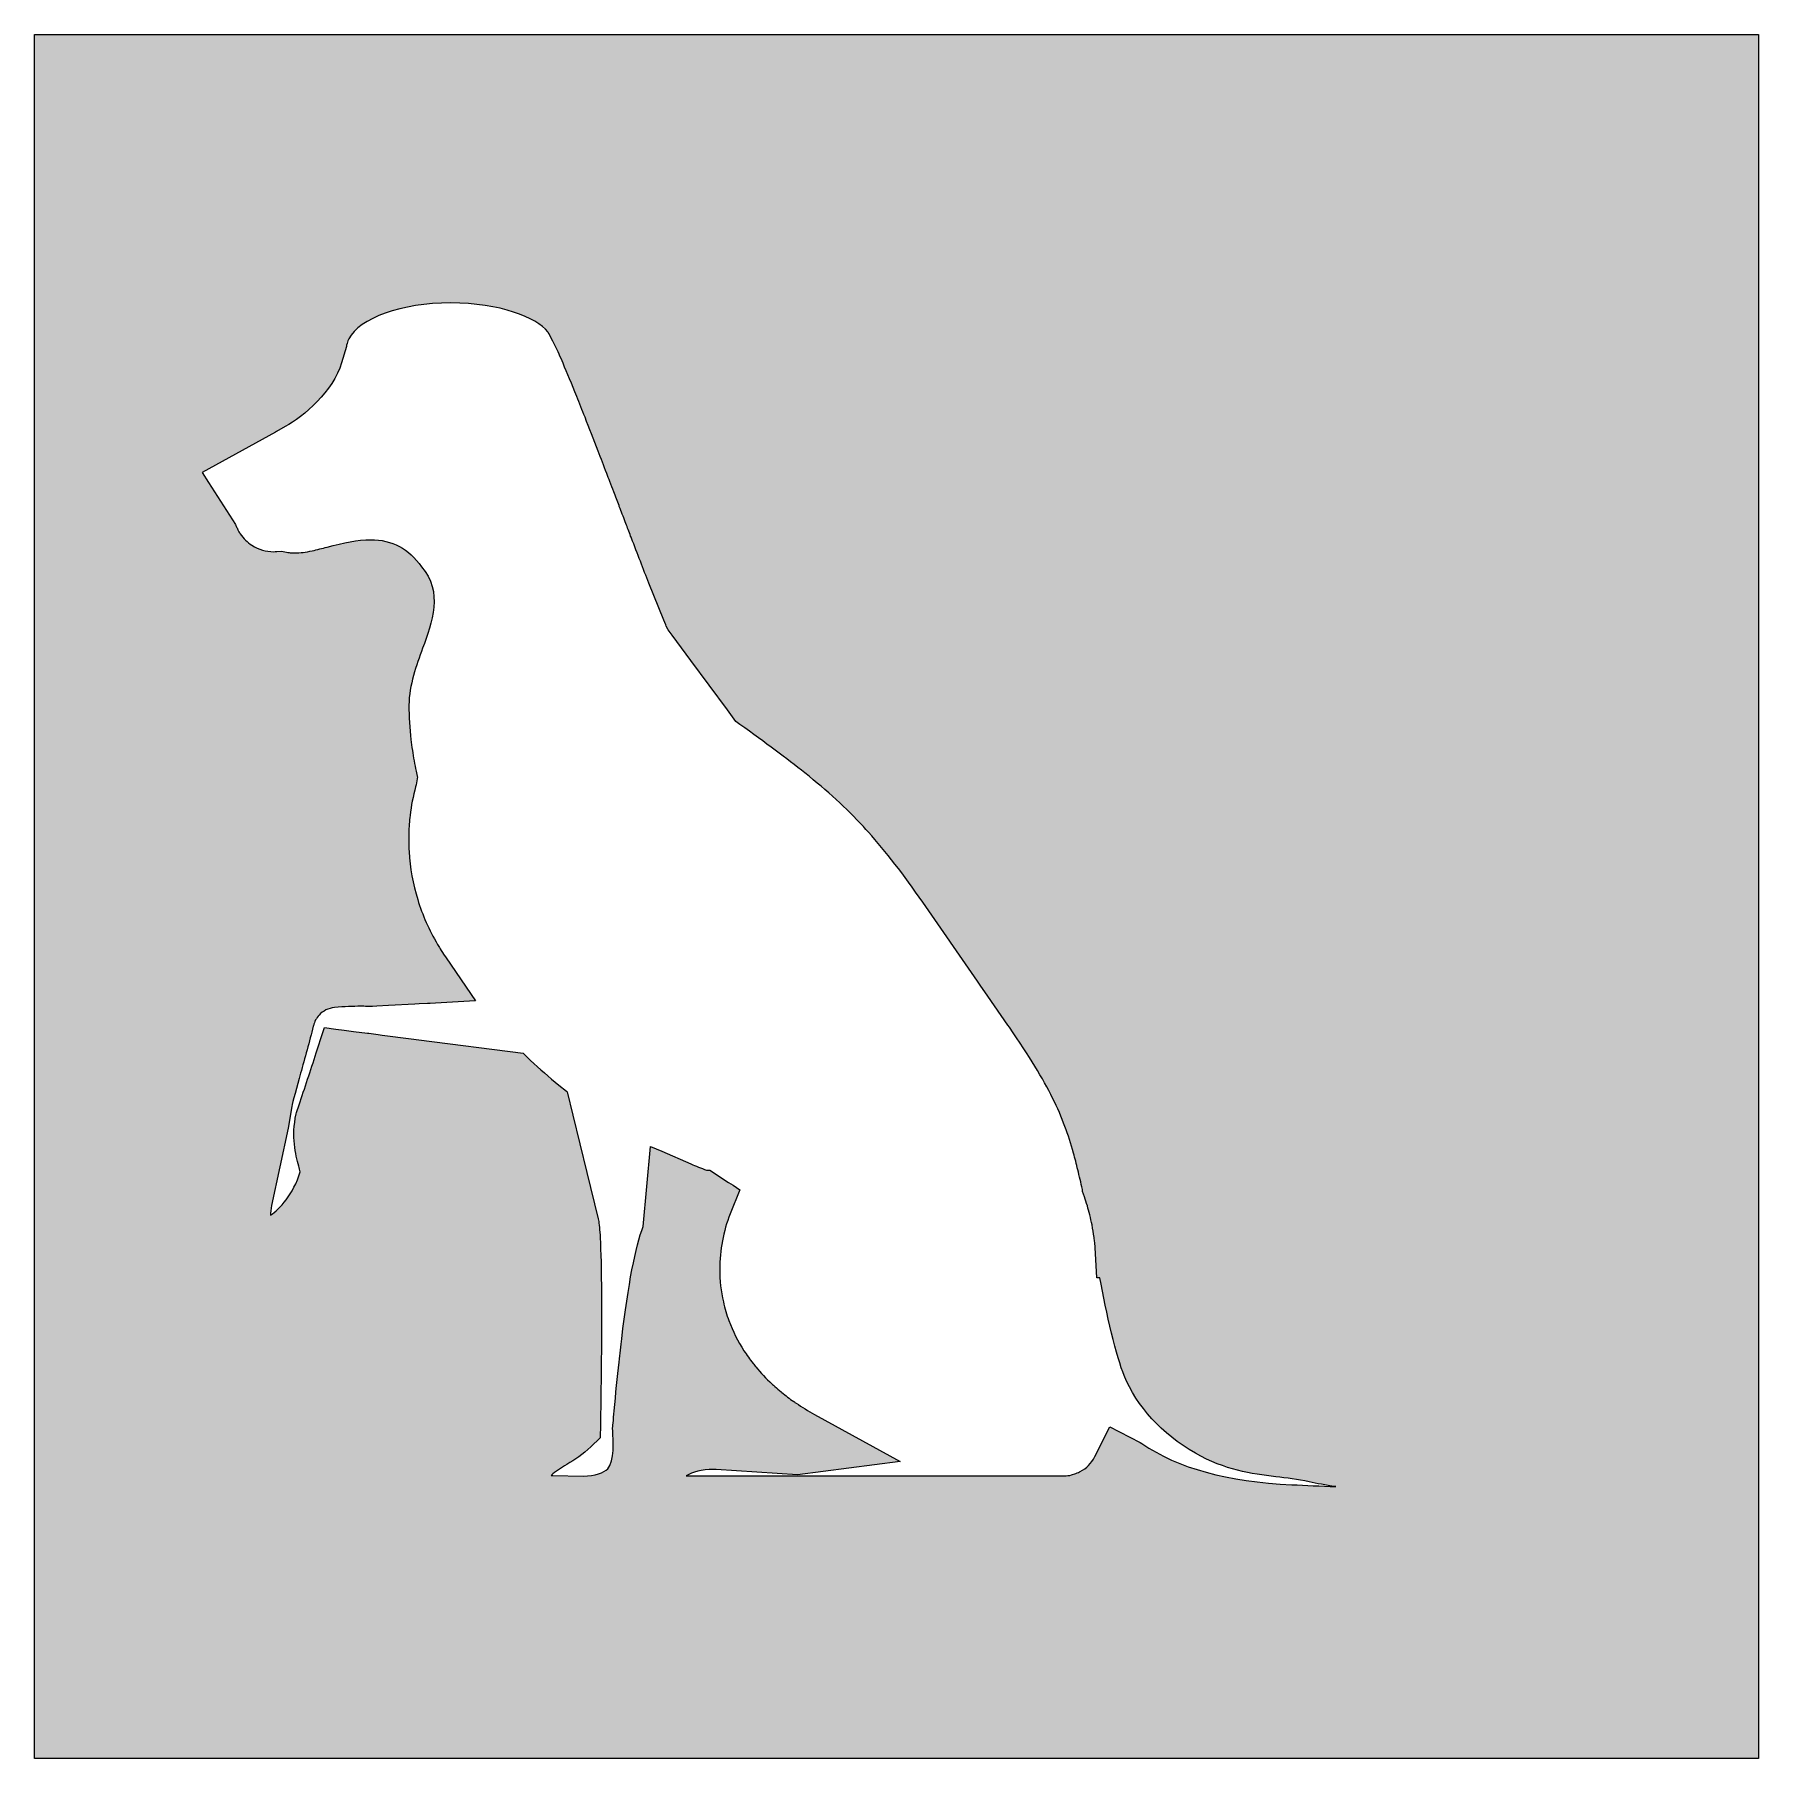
# Model space of a CAD drawing. Extents: x 259 to 1424, y -885 to -136.
# Drawn here: x 676.1 to 1000.1, y -459.6 to -135.6 of the extents above; entities that cross this region are included whole.
import ezdxf

# ---------------------------------------------------------------- set-up
doc = ezdxf.new("R2010")
doc.units = 0
doc.header["$MEASUREMENT"] = 0
doc.layers.add('Layer 1', color=7, linetype='Continuous', lineweight=0)

msp = doc.modelspace()

# ---------------------------------------------------------------- hatches: boundary and pattern name
at = {"layer": 'Layer 1', "true_color": 0x222a39, "transparency": 33554687}
h = msp.add_hatch(color=179, dxfattribs=at)
h.dxf.hatch_style = 2
edge = h.paths.add_edge_path()
edge.add_spline(control_points=[(912.45, -408.2), (900.27, -407.64), (891.05, -405.1), (884.24, -400.45), (884.24, -400.45), (883.93, -400.24), (883.93, -400.24), (883.93, -400.24), (880, -398.23), (880, -398.23), (880, -398.23), (879.93, -398.19), (879.93, -398.19), (879.93, -398.19), (878.2, -397.3), (878.2, -397.3), (878.2, -397.3), (875.41, -402.87), (875.41, -402.87), (874.71, -404.22), (873.84, -405.12), (872.67, -405.71), (872.67, -405.71), (872.53, -405.78), (872.53, -405.78), (872.53, -405.78), (872.34, -405.89), (872.34, -405.89), (872.34, -405.89), (872.1, -405.97), (872.1, -405.97), (872.1, -405.97), (871.85, -406.1), (871.85, -406.1), (871.85, -406.1), (871.02, -406.36), (871.02, -406.36), (870.57, -406.46), (870.12, -406.52), (869.66, -406.52), (869.66, -406.52), (798.59, -406.52), (798.59, -406.52), (799.79, -405.85), (801.47, -405.3), (803.71, -405.3), (803.87, -405.3), (804.04, -405.3), (804.21, -405.31), (804.21, -405.31), (819.53, -406.34), (819.53, -406.34), (819.53, -406.34), (838.78, -403.82), (838.78, -403.82), (838.78, -403.82), (822.73, -394.99), (822.73, -394.99), (821.52, -394.32), (820.36, -393.61), (819.26, -392.86), (819.11, -392.76), (818.96, -392.66), (818.81, -392.56), (818.03, -392.01), (817.28, -391.44), (816.56, -390.85), (816.51, -390.82), (816.46, -390.78), (816.42, -390.74), (816.03, -390.42), (815.64, -390.09), (815.27, -389.75), (815.08, -389.59), (814.89, -389.41), (814.7, -389.23), (813.61, -388.22), (812.61, -387.16), (811.7, -386.05), (811.51, -385.83), (811.33, -385.61), (811.16, -385.39), (810.55, -384.62), (809.98, -383.82), (809.46, -383.01), (808.3, -381.21), (807.35, -379.32), (806.62, -377.35), (806.2, -376.21), (805.85, -375.03), (805.58, -373.84), (805.13, -371.85), (804.9, -369.8), (804.9, -367.7), (804.9, -364.09), (805.56, -360.58), (806.86, -357.28), (806.86, -357.28), (808.66, -352.74), (808.66, -352.74), (808.66, -352.74), (807.4, -351.91), (807.4, -351.91), (807.4, -351.91), (806.55, -351.36), (806.55, -351.36), (806.55, -351.36), (803.07, -349.07), (803.07, -349.07), (803.07, -349.07), (802.41, -349.07), (802.41, -349.07), (801.37, -348.68), (800.4, -348.29), (799.48, -347.89), (799.48, -347.89), (794, -345.53), (794, -345.53), (794, -345.53), (791.89, -344.62), (791.89, -344.62), (791.89, -344.62), (790.5, -359.68), (790.5, -359.68), (789.06, -363.46), (787.71, -370.51), (786.48, -380.74), (786.3, -382.14), (786.14, -383.6), (785.97, -385.13), (785.66, -387.98), (785.36, -391.05), (785.06, -394.33), (784.99, -395.09), (784.93, -395.86), (784.86, -396.64), (784.84, -396.82), (784.83, -397.01), (784.81, -397.19), (784.81, -397.19), (784.77, -397.63), (784.77, -397.63), (784.77, -397.63), (784.79, -398.07), (784.79, -398.07), (784.9, -399.77), (785.14, -403.75), (783.84, -405.2), (783.12, -405.99), (781.49, -406.48), (779.24, -406.6), (779.24, -406.6), (773.54, -406.46), (773.54, -406.46), (773.42, -406.45), (773.3, -406.44), (773.19, -406.43), (774.01, -405.69), (775.06, -405.05), (776.17, -404.37), (777.61, -403.49), (779.25, -402.49), (780.68, -401.09), (780.68, -401.09), (782.45, -399.36), (782.45, -399.36), (782.45, -399.36), (782.49, -396.89), (782.49, -396.89), (782.52, -394.82), (782.55, -392.82), (782.57, -390.91), (782.64, -385.57), (782.68, -380.87), (782.68, -376.8), (782.68, -375.28), (782.68, -373.84), (782.67, -372.5), (782.64, -367.87), (782.56, -364.31), (782.43, -361.82), (782.35, -360.28), (782.24, -359.15), (782.12, -358.44), (782.12, -358.44), (782.08, -358.24), (782.08, -358.24), (782.08, -358.24), (779.94, -349.52), (779.94, -349.52), (779.94, -349.52), (777.3, -338.74), (777.3, -338.74), (777.3, -338.74), (776.23, -334.35), (776.23, -334.35), (776.23, -334.35), (776.1, -334.25), (776.1, -334.25), (776.1, -334.25), (774.65, -333.08), (774.65, -333.08), (772.81, -331.58), (771.03, -330.02), (769.36, -328.44), (769.36, -328.44), (767.94, -327.08), (767.94, -327.08), (767.94, -327.08), (748.37, -324.56), (748.37, -324.56), (748.37, -324.56), (746.93, -324.38), (746.93, -324.38), (746.93, -324.38), (741.44, -323.67), (741.44, -323.67), (741.44, -323.67), (740.7, -323.58), (740.7, -323.58), (740.7, -323.58), (738.95, -323.35), (738.95, -323.35), (738.95, -323.35), (738.73, -323.32), (738.73, -323.32), (738.73, -323.32), (736.05, -322.98), (736.05, -322.98), (736.05, -322.98), (734.3, -322.76), (734.3, -322.76), (734.3, -322.76), (732.74, -322.56), (732.74, -322.56), (732.74, -322.56), (730.6, -322.28), (730.6, -322.28), (730.6, -322.28), (730.37, -323), (730.37, -323), (730.37, -323), (729.07, -327.03), (729.07, -327.03), (728.01, -330.33), (726.88, -333.69), (725.83, -336.8), (725.83, -336.8), (725.36, -338.21), (725.36, -338.21), (725.36, -338.21), (725.3, -338.51), (725.3, -338.51), (724.32, -342.83), (725.2, -346.13), (725.78, -348.32), (725.87, -348.66), (725.99, -349.08), (726.05, -349.36), (724.78, -353.68), (722.2, -356.36), (720.49, -357.51), (720.5, -357.02), (720.54, -356.43), (720.64, -355.71), (720.64, -355.71), (723.8, -341.15), (723.8, -341.15), (723.8, -341.15), (724.47, -337.12), (724.47, -337.12), (724.61, -336.29), (725.42, -333.41), (726.13, -330.87), (726.91, -328.08), (727.79, -324.91), (728.52, -322.01), (728.53, -321.98), (728.53, -321.95), (728.54, -321.92), (728.73, -321.16), (729.1, -320.48), (729.61, -319.93), (730.35, -319.14), (731.36, -318.62), (732.47, -318.51), (734.44, -318.35), (736.01, -318.27), (737.42, -318.27), (737.61, -318.27), (737.8, -318.27), (737.99, -318.28), (738, -318.27), (738.02, -318.27), (738.03, -318.28), (738.39, -318.28), (738.75, -318.29), (739.11, -318.31), (739.11, -318.31), (739.34, -318.32), (739.34, -318.32), (739.34, -318.32), (739.67, -318.32), (739.67, -318.32), (739.67, -318.32), (740.43, -318.28), (740.43, -318.28), (740.43, -318.28), (742.65, -318.15), (742.65, -318.15), (742.65, -318.15), (747.57, -317.88), (747.57, -317.88), (747.57, -317.88), (748.44, -317.83), (748.44, -317.83), (748.44, -317.83), (749.99, -317.74), (749.99, -317.74), (749.99, -317.74), (750.47, -317.72), (750.47, -317.72), (750.47, -317.72), (751.51, -317.66), (751.51, -317.66), (751.51, -317.66), (757.89, -317.3), (757.89, -317.3), (757.89, -317.3), (758.99, -317.24), (758.99, -317.24), (758.99, -317.24), (753.5, -309.19), (753.5, -309.19), (753.5, -309.19), (753, -308.46), (753, -308.46), (752.7, -308.02), (752.43, -307.59), (752.21, -307.21), (752.21, -307.21), (751.88, -306.65), (751.88, -306.65), (750.27, -303.93), (749.02, -301.1), (748.14, -298.23), (747.24, -295.3), (746.69, -292.26), (746.52, -289.19), (746.47, -288.6), (746.45, -288), (746.45, -287.41), (746.43, -286.84), (746.44, -286.27), (746.46, -285.7), (746.49, -284.59), (746.57, -283.49), (746.7, -282.39), (746.9, -280.59), (747.26, -278.78), (747.75, -277.02), (747.75, -277.02), (747.86, -276.65), (747.86, -276.65), (747.86, -276.65), (748.08, -275.17), (748.08, -275.17), (748.08, -275.17), (748.05, -275.03), (748.05, -275.03), (748.05, -275.03), (747.85, -274.1), (747.85, -274.1), (747.56, -272.78), (747.32, -271.48), (747.13, -270.17), (747.03, -269.5), (746.94, -268.82), (746.86, -268.13), (746.61, -266.06), (746.48, -263.86), (746.48, -261.67), (746.53, -257.88), (747.88, -254.21), (749.06, -250.97), (750.81, -246.21), (752.97, -240.32), (748.85, -235.65), (746.5, -232.28), (743.29, -230.58), (739.29, -230.58), (736.82, -230.58), (734.3, -231.2), (731.11, -231.98), (730.22, -232.2), (729.27, -232.44), (728.28, -232.67), (727.08, -232.94), (726.04, -233.07), (725.11, -233.07), (724.7, -233.07), (724.41, -233.05), (724.17, -233.02), (724.17, -233.02), (723.98, -232.99), (723.98, -232.99), (723.8, -232.97), (723.62, -232.96), (723.45, -232.93), (723.45, -232.93), (722.57, -232.73), (722.57, -232.73), (722.57, -232.73), (721.68, -232.8), (721.68, -232.8), (721.47, -232.82), (721.27, -232.83), (721.07, -232.83), (719.63, -232.83), (718.25, -232.42), (716.99, -231.62), (716.11, -231.08), (715.38, -230.36), (714.8, -229.49), (714.8, -229.49), (714.53, -229.06), (714.46, -228.95), (714.32, -228.68), (714.2, -228.43), (714.1, -228.2), (714.1, -228.2), (713.9, -227.75), (713.9, -227.75), (713.9, -227.75), (708.84, -219.83), (708.84, -219.83), (708.84, -219.83), (707.64, -217.97), (707.64, -217.97), (707.64, -217.97), (721.42, -210.34), (721.42, -210.34), (721.42, -210.34), (721.59, -210.26), (721.59, -210.26), (721.59, -210.26), (723.22, -209.33), (723.22, -209.33), (726.67, -207.42), (732.29, -202.68), (733.81, -197.33), (733.81, -197.33), (734.73, -194.26), (734.73, -194.26), (734.73, -194.26), (734.78, -194.02), (734.78, -194.02), (734.88, -193.58), (734.99, -193.24), (735.14, -192.94), (735.14, -192.94), (735.19, -192.85), (735.19, -192.85), (737.12, -188.93), (745.16, -186.08), (754.32, -186.08), (763.59, -186.08), (770.53, -188.82), (772.58, -191.52), (772.6, -191.54), (772.89, -191.94), (773.52, -193.24), (773.52, -193.24), (773.98, -194.16), (773.98, -194.16), (773.98, -194.16), (773.99, -194.17), (773.99, -194.17), (774.44, -195.11), (774.93, -196.21), (775.46, -197.43), (776.24, -199.26), (777.11, -201.37), (778.03, -203.67), (778.54, -204.92), (779.06, -206.23), (779.58, -207.58), (780.39, -209.62), (781.22, -211.75), (782.05, -213.91), (782.59, -215.3), (783.13, -216.71), (783.66, -218.11), (783.86, -218.63), (784.06, -219.15), (784.26, -219.66), (784.5, -220.3), (784.74, -220.94), (784.98, -221.57), (785.32, -222.45), (785.65, -223.32), (785.98, -224.18), (786.05, -224.36), (786.11, -224.53), (786.18, -224.7), (786.55, -225.67), (786.91, -226.62), (787.27, -227.56), (787.41, -227.93), (787.55, -228.3), (787.69, -228.67), (787.85, -229.08), (788, -229.49), (788.16, -229.89), (788.21, -230.02), (788.25, -230.14), (788.31, -230.27), (789.45, -233.26), (790.54, -236.11), (791.57, -238.73), (791.57, -238.73), (794.4, -245.7), (794.4, -245.7), (794.4, -245.7), (794.75, -246.56), (794.75, -246.56), (794.75, -246.56), (794.86, -246.82), (794.86, -246.82), (794.86, -246.82), (795.2, -247.5), (795.2, -247.5), (795.2, -247.5), (795.97, -248.54), (795.97, -248.54), (795.97, -248.54), (799.5, -253.31), (799.5, -253.31), (799.5, -253.31), (806.33, -262.56), (806.33, -262.56), (806.33, -262.56), (807.94, -264.74), (807.94, -264.74), (807.94, -264.74), (808.7, -265.29), (808.7, -265.29), (813.54, -268.78), (817.47, -271.66), (820.9, -274.42), (825.14, -277.8), (828.64, -281.01), (831.9, -284.51), (832.21, -284.85), (832.52, -285.18), (832.83, -285.53), (836.17, -289.24), (839.44, -293.47), (843.05, -298.72), (843.05, -298.72), (853.33, -313.56), (853.33, -313.56), (853.33, -313.56), (853.87, -314.32), (853.87, -314.32), (853.87, -314.32), (855.3, -316.4), (855.3, -316.4), (855.3, -316.4), (859.05, -321.81), (859.05, -321.81), (859.05, -321.81), (859.34, -322.22), (859.34, -322.22), (863.12, -327.73), (865.64, -331.83), (867.47, -335.52), (868.39, -337.37), (869.14, -339.11), (869.78, -340.87), (870.38, -342.48), (870.9, -344.12), (871.38, -345.86), (871.66, -346.87), (871.93, -347.92), (872.2, -349.03), (872.49, -350.19), (872.78, -351.41), (873.08, -352.71), (873.08, -352.71), (873.09, -353), (873.09, -353), (873.09, -353), (873.1, -353.04), (873.1, -353.04), (873.1, -353.04), (873.1, -353.11), (873.1, -353.11), (873.1, -353.11), (873.44, -354.09), (873.44, -354.09), (873.83, -355.19), (874.17, -356.32), (874.45, -357.48), (874.61, -358.1), (874.75, -358.73), (874.87, -359.36), (875.02, -360.14), (875.15, -360.93), (875.25, -361.72), (875.3, -362.04), (875.34, -362.36), (875.37, -362.68), (875.37, -362.68), (875.39, -362.82), (875.39, -362.82), (875.39, -362.82), (875.41, -362.97), (875.41, -362.97), (875.44, -363.18), (875.46, -363.38), (875.47, -363.59), (875.47, -363.59), (875.77, -369.28), (875.77, -369.28), (875.77, -369.28), (876.36, -369.28), (876.36, -369.28), (877.45, -375.74), (879.57, -384.42), (880.89, -387.64), (883.3, -393.54), (887.93, -398.59), (894.29, -402.26), (899.95, -405.5), (904.77, -406.1), (909.43, -406.68), (911.43, -406.92), (913.5, -407.18), (915.7, -407.66), (917.15, -407.97), (918.7, -408.25), (920.69, -408.55), (917.77, -408.43), (915.01, -408.31), (912.45, -408.2)], knot_values=[0, 0, 0, 0, 1, 1, 1, 2, 2, 2, 3, 3, 3, 4, 4, 4, 5, 5, 5, 6, 6, 6, 7, 7, 7, 8, 8, 8, 9, 9, 9, 10, 10, 10, 11, 11, 11, 12, 12, 12, 13, 13, 13, 14, 14, 14, 15, 15, 15, 16, 16, 16, 17, 17, 17, 18, 18, 18, 19, 19, 19, 20, 20, 20, 21, 21, 21, 22, 22, 22, 23, 23, 23, 24, 24, 24, 25, 25, 25, 26, 26, 26, 27, 27, 27, 28, 28, 28, 29, 29, 29, 30, 30, 30, 31, 31, 31, 32, 32, 32, 33, 33, 33, 34, 34, 34, 35, 35, 35, 36, 36, 36, 37, 37, 37, 38, 38, 38, 39, 39, 39, 40, 40, 40, 41, 41, 41, 42, 42, 42, 43, 43, 43, 44, 44, 44, 45, 45, 45, 46, 46, 46, 47, 47, 47, 48, 48, 48, 49, 49, 49, 50, 50, 50, 51, 51, 51, 52, 52, 52, 53, 53, 53, 54, 54, 54, 55, 55, 55, 56, 56, 56, 57, 57, 57, 58, 58, 58, 59, 59, 59, 60, 60, 60, 61, 61, 61, 62, 62, 62, 63, 63, 63, 64, 64, 64, 65, 65, 65, 66, 66, 66, 67, 67, 67, 68, 68, 68, 69, 69, 69, 70, 70, 70, 71, 71, 71, 72, 72, 72, 73, 73, 73, 74, 74, 74, 75, 75, 75, 76, 76, 76, 77, 77, 77, 78, 78, 78, 79, 79, 79, 80, 80, 80, 81, 81, 81, 82, 82, 82, 83, 83, 83, 84, 84, 84, 85, 85, 85, 86, 86, 86, 87, 87, 87, 88, 88, 88, 89, 89, 89, 90, 90, 90, 91, 91, 91, 92, 92, 92, 93, 93, 93, 94, 94, 94, 95, 95, 95, 96, 96, 96, 97, 97, 97, 98, 98, 98, 99, 99, 99, 100, 100, 100, 101, 101, 101, 102, 102, 102, 103, 103, 103, 104, 104, 104, 105, 105, 105, 106, 106, 106, 107, 107, 107, 108, 108, 108, 109, 109, 109, 110, 110, 110, 111, 111, 111, 112, 112, 112, 113, 113, 113, 114, 114, 114, 115, 115, 115, 116, 116, 116, 117, 117, 117, 118, 118, 118, 119, 119, 119, 120, 120, 120, 121, 121, 121, 122, 122, 122, 123, 123, 123, 124, 124, 124, 125, 125, 125, 126, 126, 126, 127, 127, 127, 128, 128, 128, 129, 129, 129, 130, 130, 130, 131, 131, 131, 132, 132, 132, 133, 133, 133, 134, 134, 134, 135, 135, 135, 136, 136, 136, 137, 137, 137, 138, 138, 138, 139, 139, 139, 140, 140, 140, 141, 141, 141, 142, 142, 142, 143, 143, 143, 144, 144, 144, 145, 145, 145, 146, 146, 146, 147, 147, 147, 148, 148, 148, 149, 149, 149, 150, 150, 150, 151, 151, 151, 152, 152, 152, 153, 153, 153, 154, 154, 154, 155, 155, 155, 156, 156, 156, 157, 157, 157, 158, 158, 158, 159, 159, 159, 160, 160, 160, 161, 161, 161, 162, 162, 162, 163, 163, 163, 164, 164, 164, 165, 165, 165, 166, 166, 166, 167, 167, 167, 168, 168, 168, 169, 169, 169, 170, 170, 170, 171, 171, 171, 172, 172, 172, 173, 173, 173, 174, 174, 174, 175, 175, 175, 176, 176, 176, 177, 177, 177, 178, 178, 178, 179, 179, 179, 180, 180, 180, 181, 181, 181, 182, 182, 182, 183, 183, 183, 184, 184, 184, 185, 185, 185, 186, 186, 186, 187, 187, 187, 188, 188, 188, 189, 189, 189, 190, 190, 190, 191, 191, 191, 192, 192, 192, 193, 193, 193, 194, 194, 194, 195, 195, 195, 196, 196, 196, 197, 197, 197, 198, 198, 198, 199, 199, 199, 200, 200, 200, 201, 201, 201, 202, 202, 202, 203, 203, 203, 204, 204, 204, 205, 205, 205, 206, 206, 206, 207, 207, 207, 208, 208, 208, 209, 209, 209, 210, 210, 210, 211, 211, 211, 212, 212, 212, 213, 213, 213, 214, 214, 214, 215, 215, 215, 215], degree=3, periodic=0)
edge = h.paths.add_edge_path()
edge.add_spline(control_points=[(676.12, -135.63), (676.12, -135.63), (676.12, -459.65), (676.12, -459.65), (676.12, -459.65), (1000.13, -459.65), (1000.13, -459.65), (1000.13, -459.65), (1000.13, -135.63), (1000.13, -135.63), (1000.13, -135.63), (676.12, -135.63), (676.12, -135.63)], knot_values=[0, 0, 0, 0, 1, 1, 1, 2, 2, 2, 3, 3, 3, 4, 4, 4, 4], degree=3, periodic=0)

# ---------------------------------------------------------------- linework, layer by layer
at = {"layer": 'Layer 1'}
for points, knots in [([(676.12, -135.63), (676.12, -135.63), (676.12, -459.65), (676.12, -459.65), (676.12, -459.65), (1000.13, -459.65), (1000.13, -459.65), (1000.13, -459.65), (1000.13, -135.63), (1000.13, -135.63), (1000.13, -135.63), (676.12, -135.63), (676.12, -135.63)], [0, 0, 0, 0, 1, 1, 1, 2, 2, 2, 3, 3, 3, 4, 4, 4, 4]), ([(912.45, -408.2), (900.27, -407.64), (891.05, -405.1), (884.24, -400.45), (884.24, -400.45), (883.93, -400.24), (883.93, -400.24), (883.93, -400.24), (880, -398.23), (880, -398.23), (880, -398.23), (879.93, -398.19), (879.93, -398.19), (879.93, -398.19), (878.2, -397.3), (878.2, -397.3), (878.2, -397.3), (875.41, -402.87), (875.41, -402.87), (874.71, -404.22), (873.84, -405.12), (872.67, -405.71), (872.67, -405.71), (872.53, -405.78), (872.53, -405.78), (872.53, -405.78), (872.34, -405.89), (872.34, -405.89), (872.34, -405.89), (872.1, -405.97), (872.1, -405.97), (872.1, -405.97), (871.85, -406.1), (871.85, -406.1), (871.85, -406.1), (871.02, -406.36), (871.02, -406.36), (870.57, -406.46), (870.12, -406.52), (869.66, -406.52), (869.66, -406.52), (798.59, -406.52), (798.59, -406.52), (799.79, -405.85), (801.47, -405.3), (803.71, -405.3), (803.87, -405.3), (804.04, -405.3), (804.21, -405.31), (804.21, -405.31), (819.53, -406.34), (819.53, -406.34), (819.53, -406.34), (838.78, -403.82), (838.78, -403.82), (838.78, -403.82), (822.73, -394.99), (822.73, -394.99), (821.52, -394.32), (820.36, -393.61), (819.26, -392.86), (819.11, -392.76), (818.96, -392.66), (818.81, -392.56), (818.03, -392.01), (817.28, -391.44), (816.56, -390.85), (816.51, -390.82), (816.46, -390.78), (816.42, -390.74), (816.03, -390.42), (815.64, -390.09), (815.27, -389.75), (815.08, -389.59), (814.89, -389.41), (814.7, -389.23), (813.61, -388.22), (812.61, -387.16), (811.7, -386.05), (811.51, -385.83), (811.33, -385.61), (811.16, -385.39), (810.55, -384.62), (809.98, -383.82), (809.46, -383.01), (808.3, -381.21), (807.35, -379.32), (806.62, -377.35), (806.2, -376.21), (805.85, -375.03), (805.58, -373.84), (805.13, -371.85), (804.9, -369.8), (804.9, -367.7), (804.9, -364.09), (805.56, -360.58), (806.86, -357.28), (806.86, -357.28), (808.66, -352.74), (808.66, -352.74), (808.66, -352.74), (807.4, -351.91), (807.4, -351.91), (807.4, -351.91), (806.55, -351.36), (806.55, -351.36), (806.55, -351.36), (803.07, -349.07), (803.07, -349.07), (803.07, -349.07), (802.41, -349.07), (802.41, -349.07), (801.37, -348.68), (800.4, -348.29), (799.48, -347.89), (799.48, -347.89), (794, -345.53), (794, -345.53), (794, -345.53), (791.89, -344.62), (791.89, -344.62), (791.89, -344.62), (790.5, -359.68), (790.5, -359.68), (789.06, -363.46), (787.71, -370.51), (786.48, -380.74), (786.3, -382.14), (786.14, -383.6), (785.97, -385.13), (785.66, -387.98), (785.36, -391.05), (785.06, -394.33), (784.99, -395.09), (784.93, -395.86), (784.86, -396.64), (784.84, -396.82), (784.83, -397.01), (784.81, -397.19), (784.81, -397.19), (784.77, -397.63), (784.77, -397.63), (784.77, -397.63), (784.79, -398.07), (784.79, -398.07), (784.9, -399.77), (785.14, -403.75), (783.84, -405.2), (783.12, -405.99), (781.49, -406.48), (779.24, -406.6), (779.24, -406.6), (773.54, -406.46), (773.54, -406.46), (773.42, -406.45), (773.3, -406.44), (773.19, -406.43), (774.01, -405.69), (775.06, -405.05), (776.17, -404.37), (777.61, -403.49), (779.25, -402.49), (780.68, -401.09), (780.68, -401.09), (782.45, -399.36), (782.45, -399.36), (782.45, -399.36), (782.49, -396.89), (782.49, -396.89), (782.52, -394.82), (782.55, -392.82), (782.57, -390.91), (782.64, -385.57), (782.68, -380.87), (782.68, -376.8), (782.68, -375.28), (782.68, -373.84), (782.67, -372.5), (782.64, -367.87), (782.56, -364.31), (782.43, -361.82), (782.35, -360.28), (782.24, -359.15), (782.12, -358.44), (782.12, -358.44), (782.08, -358.24), (782.08, -358.24), (782.08, -358.24), (779.94, -349.52), (779.94, -349.52), (779.94, -349.52), (777.3, -338.74), (777.3, -338.74), (777.3, -338.74), (776.23, -334.35), (776.23, -334.35), (776.23, -334.35), (776.1, -334.25), (776.1, -334.25), (776.1, -334.25), (774.65, -333.08), (774.65, -333.08), (772.81, -331.58), (771.03, -330.02), (769.36, -328.44), (769.36, -328.44), (767.94, -327.08), (767.94, -327.08), (767.94, -327.08), (748.37, -324.56), (748.37, -324.56), (748.37, -324.56), (746.93, -324.38), (746.93, -324.38), (746.93, -324.38), (741.44, -323.67), (741.44, -323.67), (741.44, -323.67), (740.7, -323.58), (740.7, -323.58), (740.7, -323.58), (738.95, -323.35), (738.95, -323.35), (738.95, -323.35), (738.73, -323.32), (738.73, -323.32), (738.73, -323.32), (736.05, -322.98), (736.05, -322.98), (736.05, -322.98), (734.3, -322.76), (734.3, -322.76), (734.3, -322.76), (732.74, -322.56), (732.74, -322.56), (732.74, -322.56), (730.6, -322.28), (730.6, -322.28), (730.6, -322.28), (730.37, -323), (730.37, -323), (730.37, -323), (729.07, -327.03), (729.07, -327.03), (728.01, -330.33), (726.88, -333.69), (725.83, -336.8), (725.83, -336.8), (725.36, -338.21), (725.36, -338.21), (725.36, -338.21), (725.3, -338.51), (725.3, -338.51), (724.32, -342.83), (725.2, -346.13), (725.78, -348.32), (725.87, -348.66), (725.99, -349.08), (726.05, -349.36), (724.78, -353.68), (722.2, -356.36), (720.49, -357.51), (720.5, -357.02), (720.54, -356.43), (720.64, -355.71), (720.64, -355.71), (723.8, -341.15), (723.8, -341.15), (723.8, -341.15), (724.47, -337.12), (724.47, -337.12), (724.61, -336.29), (725.42, -333.41), (726.13, -330.87), (726.91, -328.08), (727.79, -324.91), (728.52, -322.01), (728.53, -321.98), (728.53, -321.95), (728.54, -321.92), (728.73, -321.16), (729.1, -320.48), (729.61, -319.93), (730.35, -319.14), (731.36, -318.62), (732.47, -318.51), (734.44, -318.35), (736.01, -318.27), (737.42, -318.27), (737.61, -318.27), (737.8, -318.27), (737.99, -318.28), (738, -318.27), (738.02, -318.27), (738.03, -318.28), (738.39, -318.28), (738.75, -318.29), (739.11, -318.31), (739.11, -318.31), (739.34, -318.32), (739.34, -318.32), (739.34, -318.32), (739.67, -318.32), (739.67, -318.32), (739.67, -318.32), (740.43, -318.28), (740.43, -318.28), (740.43, -318.28), (742.65, -318.15), (742.65, -318.15), (742.65, -318.15), (747.57, -317.88), (747.57, -317.88), (747.57, -317.88), (748.44, -317.83), (748.44, -317.83), (748.44, -317.83), (749.99, -317.74), (749.99, -317.74), (749.99, -317.74), (750.47, -317.72), (750.47, -317.72), (750.47, -317.72), (751.51, -317.66), (751.51, -317.66), (751.51, -317.66), (757.89, -317.3), (757.89, -317.3), (757.89, -317.3), (758.99, -317.24), (758.99, -317.24), (758.99, -317.24), (753.5, -309.19), (753.5, -309.19), (753.5, -309.19), (753, -308.46), (753, -308.46), (752.7, -308.02), (752.43, -307.59), (752.21, -307.21), (752.21, -307.21), (751.88, -306.65), (751.88, -306.65), (750.27, -303.93), (749.02, -301.1), (748.14, -298.23), (747.24, -295.3), (746.69, -292.26), (746.52, -289.19), (746.47, -288.6), (746.45, -288), (746.45, -287.41), (746.43, -286.84), (746.44, -286.27), (746.46, -285.7), (746.49, -284.59), (746.57, -283.49), (746.7, -282.39), (746.9, -280.59), (747.26, -278.78), (747.75, -277.02), (747.75, -277.02), (747.86, -276.65), (747.86, -276.65), (747.86, -276.65), (748.08, -275.17), (748.08, -275.17), (748.08, -275.17), (748.05, -275.03), (748.05, -275.03), (748.05, -275.03), (747.85, -274.1), (747.85, -274.1), (747.56, -272.78), (747.32, -271.48), (747.13, -270.17), (747.03, -269.5), (746.94, -268.82), (746.86, -268.13), (746.61, -266.06), (746.48, -263.86), (746.48, -261.67), (746.53, -257.88), (747.88, -254.21), (749.06, -250.97), (750.81, -246.21), (752.97, -240.32), (748.85, -235.65), (746.5, -232.28), (743.29, -230.58), (739.29, -230.58), (736.82, -230.58), (734.3, -231.2), (731.11, -231.98), (730.22, -232.2), (729.27, -232.44), (728.28, -232.67), (727.08, -232.94), (726.04, -233.07), (725.11, -233.07), (724.7, -233.07), (724.41, -233.05), (724.17, -233.02), (724.17, -233.02), (723.98, -232.99), (723.98, -232.99), (723.8, -232.97), (723.62, -232.96), (723.45, -232.93), (723.45, -232.93), (722.57, -232.73), (722.57, -232.73), (722.57, -232.73), (721.68, -232.8), (721.68, -232.8), (721.47, -232.82), (721.27, -232.83), (721.07, -232.83), (719.63, -232.83), (718.25, -232.42), (716.99, -231.62), (716.11, -231.08), (715.38, -230.36), (714.8, -229.49), (714.8, -229.49), (714.53, -229.06), (714.46, -228.95), (714.32, -228.68), (714.2, -228.43), (714.1, -228.2), (714.1, -228.2), (713.9, -227.75), (713.9, -227.75), (713.9, -227.75), (708.84, -219.83), (708.84, -219.83), (708.84, -219.83), (707.64, -217.97), (707.64, -217.97), (707.64, -217.97), (721.42, -210.34), (721.42, -210.34), (721.42, -210.34), (721.59, -210.26), (721.59, -210.26), (721.59, -210.26), (723.22, -209.33), (723.22, -209.33), (726.67, -207.42), (732.29, -202.68), (733.81, -197.33), (733.81, -197.33), (734.73, -194.26), (734.73, -194.26), (734.73, -194.26), (734.78, -194.02), (734.78, -194.02), (734.88, -193.58), (734.99, -193.24), (735.14, -192.94), (735.14, -192.94), (735.19, -192.85), (735.19, -192.85), (737.12, -188.93), (745.16, -186.08), (754.32, -186.08), (763.59, -186.08), (770.53, -188.82), (772.58, -191.52), (772.6, -191.54), (772.89, -191.94), (773.52, -193.24), (773.52, -193.24), (773.98, -194.16), (773.98, -194.16), (773.98, -194.16), (773.99, -194.17), (773.99, -194.17), (774.44, -195.11), (774.93, -196.21), (775.46, -197.43), (776.24, -199.26), (777.11, -201.37), (778.03, -203.67), (778.54, -204.92), (779.06, -206.23), (779.58, -207.58), (780.39, -209.62), (781.22, -211.75), (782.05, -213.91), (782.59, -215.3), (783.13, -216.71), (783.66, -218.11), (783.86, -218.63), (784.06, -219.15), (784.26, -219.66), (784.5, -220.3), (784.74, -220.94), (784.98, -221.57), (785.32, -222.45), (785.65, -223.32), (785.98, -224.18), (786.05, -224.36), (786.11, -224.53), (786.18, -224.7), (786.55, -225.67), (786.91, -226.62), (787.27, -227.56), (787.41, -227.93), (787.55, -228.3), (787.69, -228.67), (787.85, -229.08), (788, -229.49), (788.16, -229.89), (788.21, -230.02), (788.25, -230.14), (788.31, -230.27), (789.45, -233.26), (790.54, -236.11), (791.57, -238.73), (791.57, -238.73), (794.4, -245.7), (794.4, -245.7), (794.4, -245.7), (794.75, -246.56), (794.75, -246.56), (794.75, -246.56), (794.86, -246.82), (794.86, -246.82), (794.86, -246.82), (795.2, -247.5), (795.2, -247.5), (795.2, -247.5), (795.97, -248.54), (795.97, -248.54), (795.97, -248.54), (799.5, -253.31), (799.5, -253.31), (799.5, -253.31), (806.33, -262.56), (806.33, -262.56), (806.33, -262.56), (807.94, -264.74), (807.94, -264.74), (807.94, -264.74), (808.7, -265.29), (808.7, -265.29), (813.54, -268.78), (817.47, -271.66), (820.9, -274.42), (825.14, -277.8), (828.64, -281.01), (831.9, -284.51), (832.21, -284.85), (832.52, -285.18), (832.83, -285.53), (836.17, -289.24), (839.44, -293.47), (843.05, -298.72), (843.05, -298.72), (853.33, -313.56), (853.33, -313.56), (853.33, -313.56), (853.87, -314.32), (853.87, -314.32), (853.87, -314.32), (855.3, -316.4), (855.3, -316.4), (855.3, -316.4), (859.05, -321.81), (859.05, -321.81), (859.05, -321.81), (859.34, -322.22), (859.34, -322.22), (863.12, -327.73), (865.64, -331.83), (867.47, -335.52), (868.39, -337.37), (869.14, -339.11), (869.78, -340.87), (870.38, -342.48), (870.9, -344.12), (871.38, -345.86), (871.66, -346.87), (871.93, -347.92), (872.2, -349.03), (872.49, -350.19), (872.78, -351.41), (873.08, -352.71), (873.08, -352.71), (873.09, -353), (873.09, -353), (873.09, -353), (873.1, -353.04), (873.1, -353.04), (873.1, -353.04), (873.1, -353.11), (873.1, -353.11), (873.1, -353.11), (873.44, -354.09), (873.44, -354.09), (873.83, -355.19), (874.17, -356.32), (874.45, -357.48), (874.61, -358.1), (874.75, -358.73), (874.87, -359.36), (875.02, -360.14), (875.15, -360.93), (875.25, -361.72), (875.3, -362.04), (875.34, -362.36), (875.37, -362.68), (875.37, -362.68), (875.39, -362.82), (875.39, -362.82), (875.39, -362.82), (875.41, -362.97), (875.41, -362.97), (875.44, -363.18), (875.46, -363.38), (875.47, -363.59), (875.47, -363.59), (875.77, -369.28), (875.77, -369.28), (875.77, -369.28), (876.36, -369.28), (876.36, -369.28), (877.45, -375.74), (879.57, -384.42), (880.89, -387.64), (883.3, -393.54), (887.93, -398.59), (894.29, -402.26), (899.95, -405.5), (904.77, -406.1), (909.43, -406.68), (911.43, -406.92), (913.5, -407.18), (915.7, -407.66), (917.15, -407.97), (918.7, -408.25), (920.69, -408.55), (917.77, -408.43), (915.01, -408.31), (912.45, -408.2)], [0, 0, 0, 0, 1, 1, 1, 2, 2, 2, 3, 3, 3, 4, 4, 4, 5, 5, 5, 6, 6, 6, 7, 7, 7, 8, 8, 8, 9, 9, 9, 10, 10, 10, 11, 11, 11, 12, 12, 12, 13, 13, 13, 14, 14, 14, 15, 15, 15, 16, 16, 16, 17, 17, 17, 18, 18, 18, 19, 19, 19, 20, 20, 20, 21, 21, 21, 22, 22, 22, 23, 23, 23, 24, 24, 24, 25, 25, 25, 26, 26, 26, 27, 27, 27, 28, 28, 28, 29, 29, 29, 30, 30, 30, 31, 31, 31, 32, 32, 32, 33, 33, 33, 34, 34, 34, 35, 35, 35, 36, 36, 36, 37, 37, 37, 38, 38, 38, 39, 39, 39, 40, 40, 40, 41, 41, 41, 42, 42, 42, 43, 43, 43, 44, 44, 44, 45, 45, 45, 46, 46, 46, 47, 47, 47, 48, 48, 48, 49, 49, 49, 50, 50, 50, 51, 51, 51, 52, 52, 52, 53, 53, 53, 54, 54, 54, 55, 55, 55, 56, 56, 56, 57, 57, 57, 58, 58, 58, 59, 59, 59, 60, 60, 60, 61, 61, 61, 62, 62, 62, 63, 63, 63, 64, 64, 64, 65, 65, 65, 66, 66, 66, 67, 67, 67, 68, 68, 68, 69, 69, 69, 70, 70, 70, 71, 71, 71, 72, 72, 72, 73, 73, 73, 74, 74, 74, 75, 75, 75, 76, 76, 76, 77, 77, 77, 78, 78, 78, 79, 79, 79, 80, 80, 80, 81, 81, 81, 82, 82, 82, 83, 83, 83, 84, 84, 84, 85, 85, 85, 86, 86, 86, 87, 87, 87, 88, 88, 88, 89, 89, 89, 90, 90, 90, 91, 91, 91, 92, 92, 92, 93, 93, 93, 94, 94, 94, 95, 95, 95, 96, 96, 96, 97, 97, 97, 98, 98, 98, 99, 99, 99, 100, 100, 100, 101, 101, 101, 102, 102, 102, 103, 103, 103, 104, 104, 104, 105, 105, 105, 106, 106, 106, 107, 107, 107, 108, 108, 108, 109, 109, 109, 110, 110, 110, 111, 111, 111, 112, 112, 112, 113, 113, 113, 114, 114, 114, 115, 115, 115, 116, 116, 116, 117, 117, 117, 118, 118, 118, 119, 119, 119, 120, 120, 120, 121, 121, 121, 122, 122, 122, 123, 123, 123, 124, 124, 124, 125, 125, 125, 126, 126, 126, 127, 127, 127, 128, 128, 128, 129, 129, 129, 130, 130, 130, 131, 131, 131, 132, 132, 132, 133, 133, 133, 134, 134, 134, 135, 135, 135, 136, 136, 136, 137, 137, 137, 138, 138, 138, 139, 139, 139, 140, 140, 140, 141, 141, 141, 142, 142, 142, 143, 143, 143, 144, 144, 144, 145, 145, 145, 146, 146, 146, 147, 147, 147, 148, 148, 148, 149, 149, 149, 150, 150, 150, 151, 151, 151, 152, 152, 152, 153, 153, 153, 154, 154, 154, 155, 155, 155, 156, 156, 156, 157, 157, 157, 158, 158, 158, 159, 159, 159, 160, 160, 160, 161, 161, 161, 162, 162, 162, 163, 163, 163, 164, 164, 164, 165, 165, 165, 166, 166, 166, 167, 167, 167, 168, 168, 168, 169, 169, 169, 170, 170, 170, 171, 171, 171, 172, 172, 172, 173, 173, 173, 174, 174, 174, 175, 175, 175, 176, 176, 176, 177, 177, 177, 178, 178, 178, 179, 179, 179, 180, 180, 180, 181, 181, 181, 182, 182, 182, 183, 183, 183, 184, 184, 184, 185, 185, 185, 186, 186, 186, 187, 187, 187, 188, 188, 188, 189, 189, 189, 190, 190, 190, 191, 191, 191, 192, 192, 192, 193, 193, 193, 194, 194, 194, 195, 195, 195, 196, 196, 196, 197, 197, 197, 198, 198, 198, 199, 199, 199, 200, 200, 200, 201, 201, 201, 202, 202, 202, 203, 203, 203, 204, 204, 204, 205, 205, 205, 206, 206, 206, 207, 207, 207, 208, 208, 208, 209, 209, 209, 210, 210, 210, 211, 211, 211, 212, 212, 212, 213, 213, 213, 214, 214, 214, 215, 215, 215, 215])]:
    msp.add_open_spline(points, degree=3, knots=knots, dxfattribs=at)

doc.saveas('drawing.dxf')
